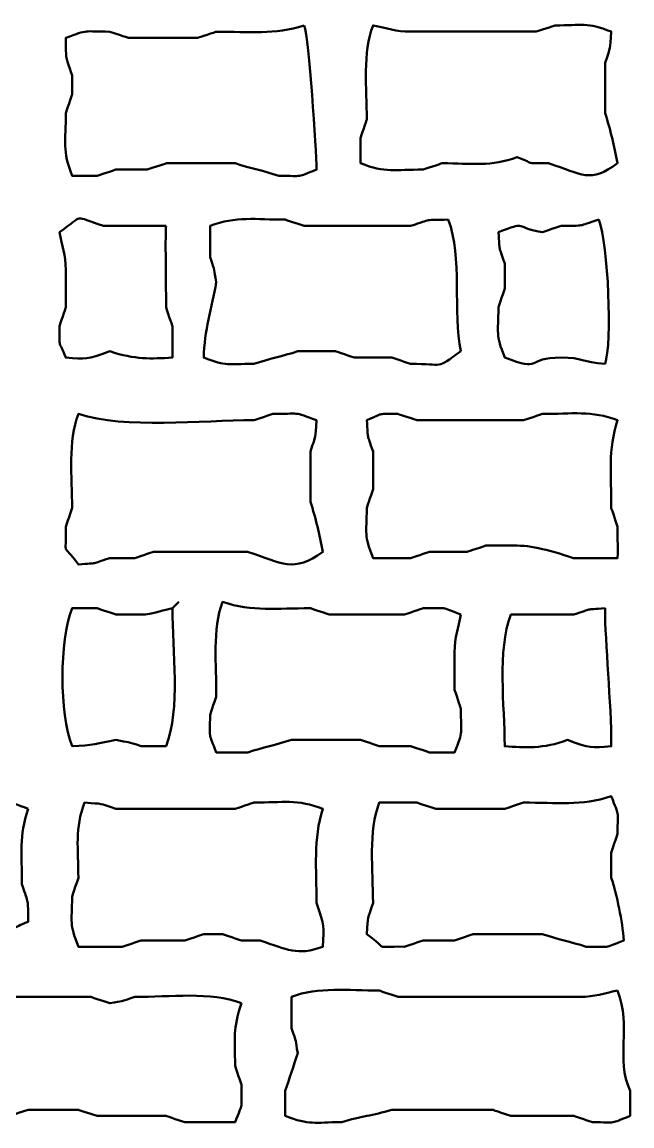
# Model space of a CAD drawing. Header units: centimetres. Extents: x -27.1 to 25.8, y -20 to 19.
# Drawn here: x -0.16 to 0.938, y -19.022 to -17.035 of the extents above; entities that cross this region are included whole.
import ezdxf

# ---------------------------------------------------------------- set-up
doc = ezdxf.new("R2010")
doc.units = ezdxf.units.CM
doc.header["$MEASUREMENT"] = 0
doc.layers.add('layer 1', color=7, linetype='Continuous')

msp = doc.modelspace()

# ---------------------------------------------------------------- linework, layer by layer
at = {"layer": 'layer 1', "color": 225, "lineweight": 50}
for points, knots in [([(0.34789, -17.04132), (0.29432, -17.05871), (0.24976, -17.05262), (0.18991, -17.05262), (0.18991, -17.05262), (0.18925, -17.05289), (0.15798, -17.06321), (0.15608, -17.06391), (0.15608, -17.06391), (0.15608, -17.06391), (0.03196, -17.06389), (0.03196, -17.06389), (0.03196, -17.06389), (0.0313, -17.06362), (0.00002, -17.0533), (-0.00187, -17.05261), (-0.00187, -17.05261), (-0.04951, -17.05262), (-0.03943, -17.04782), (-0.08086, -17.06389), (-0.08086, -17.06389), (-0.07992, -17.10827), (-0.08249, -17.09175), (-0.06957, -17.13158), (-0.06957, -17.13158), (-0.06957, -17.13158), (-0.06957, -17.16543), (-0.06957, -17.16543), (-0.06957, -17.16543), (-0.06984, -17.1661), (-0.08017, -17.19738), (-0.08086, -17.19927), (-0.08086, -17.19927), (-0.08086, -17.2504), (-0.08717, -17.26675), (-0.06957, -17.31209), (-0.06957, -17.31209), (-0.06957, -17.31209), (-0.02444, -17.31211), (-0.02444, -17.31211), (-0.02444, -17.31211), (-0.02377, -17.31184), (0.00752, -17.3015), (0.00941, -17.30083), (0.00941, -17.30083), (0.00941, -17.30083), (0.06581, -17.30082), (0.06581, -17.30082), (0.06581, -17.30082), (0.06648, -17.30055), (0.09776, -17.29022), (0.09965, -17.28955), (0.09965, -17.28955), (0.09965, -17.28955), (0.17864, -17.28955), (0.17864, -17.28955), (0.17864, -17.28955), (0.17864, -17.28955), (0.18991, -17.28955), (0.18991, -17.28955), (0.18991, -17.28955), (0.18991, -17.28955), (0.22376, -17.28955), (0.22376, -17.28955), (0.22376, -17.28955), (0.25183, -17.29863), (0.27466, -17.30299), (0.30275, -17.31211), (0.30275, -17.31211), (0.34913, -17.31211), (0.33183, -17.3158), (0.37044, -17.30082), (0.37044, -17.30082), (0.36964, -17.2654), (0.35696, -17.06473), (0.34789, -17.04132)], [0, 0, 0, 0, 0.05, 0.05, 0.05, 0.05, 0.1, 0.1, 0.1, 0.1, 0.15, 0.15, 0.15, 0.15, 0.2, 0.2, 0.2, 0.2, 0.25, 0.25, 0.25, 0.25, 0.3, 0.3, 0.3, 0.3, 0.35, 0.35, 0.35, 0.35, 0.4, 0.4, 0.4, 0.4, 0.45, 0.45, 0.45, 0.45, 0.5, 0.5, 0.5, 0.5, 0.55, 0.55, 0.55, 0.55, 0.6, 0.6, 0.6, 0.6, 0.65, 0.65, 0.65, 0.65, 0.7, 0.7, 0.7, 0.7, 0.75, 0.75, 0.75, 0.75, 0.8, 0.8, 0.8, 0.8, 0.85, 0.85, 0.85, 0.85, 0.9, 0.9, 0.9, 0.9, 1, 1, 1, 1]), ([(0.88946, -17.19923), (0.88946, -17.19923), (0.88948, -17.16538), (0.88948, -17.16538), (0.88948, -17.16538), (0.88948, -17.16538), (0.88948, -17.14281), (0.88948, -17.14281), (0.88948, -17.14281), (0.88948, -17.14281), (0.88948, -17.10897), (0.88948, -17.10897), (0.88948, -17.10897), (0.90045, -17.07585), (0.89802, -17.08823), (0.90075, -17.05258), (0.90075, -17.05258), (0.85631, -17.03532), (0.84922, -17.04129), (0.7992, -17.04129), (0.7992, -17.04129), (0.79853, -17.04156), (0.76725, -17.0519), (0.76536, -17.05257), (0.76536, -17.05257), (0.76536, -17.05257), (0.66381, -17.05257), (0.66381, -17.05257), (0.66381, -17.05257), (0.66381, -17.05257), (0.5397, -17.05257), (0.5397, -17.05257), (0.5397, -17.05257), (0.51264, -17.05257), (0.497, -17.04603), (0.47201, -17.04129), (0.47201, -17.04129), (0.45314, -17.08996), (0.46073, -17.15448), (0.46073, -17.21052), (0.46073, -17.21052), (0.46046, -17.21118), (0.45014, -17.24248), (0.44946, -17.24436), (0.44946, -17.24436), (0.44946, -17.24436), (0.44946, -17.28949), (0.44946, -17.28949), (0.44946, -17.28949), (0.4948, -17.30712), (0.51115, -17.30079), (0.56227, -17.30078), (0.56227, -17.30078), (0.56294, -17.30051), (0.59424, -17.29019), (0.59612, -17.28949), (0.59612, -17.28949), (0.64949, -17.2895), (0.68483, -17.29634), (0.73151, -17.27822), (0.73151, -17.27822), (0.76754, -17.29252), (0.74229, -17.28851), (0.78793, -17.28949), (0.78793, -17.28949), (0.84999, -17.30963), (0.86116, -17.32575), (0.91203, -17.28949), (0.91203, -17.28949), (0.90595, -17.25728), (0.89935, -17.22969), (0.88946, -17.19923)], [0, 0, 0, 0, 0.0526316, 0.0526316, 0.0526316, 0.0526316, 0.1052632, 0.1052632, 0.1052632, 0.1052632, 0.1578947, 0.1578947, 0.1578947, 0.1578947, 0.2105263, 0.2105263, 0.2105263, 0.2105263, 0.2631579, 0.2631579, 0.2631579, 0.2631579, 0.3157895, 0.3157895, 0.3157895, 0.3157895, 0.3684211, 0.3684211, 0.3684211, 0.3684211, 0.4210526, 0.4210526, 0.4210526, 0.4210526, 0.4736842, 0.4736842, 0.4736842, 0.4736842, 0.5263158, 0.5263158, 0.5263158, 0.5263158, 0.5789474, 0.5789474, 0.5789474, 0.5789474, 0.6315789, 0.6315789, 0.6315789, 0.6315789, 0.6842105, 0.6842105, 0.6842105, 0.6842105, 0.7368421, 0.7368421, 0.7368421, 0.7368421, 0.7894737, 0.7894737, 0.7894737, 0.7894737, 0.8421053, 0.8421053, 0.8421053, 0.8421053, 0.8947368, 0.8947368, 0.8947368, 0.8947368, 1, 1, 1, 1]), ([(0.09962, -17.40232), (0.09962, -17.40232), (-0.01321, -17.40232), (-0.01321, -17.40232), (-0.01321, -17.40232), (-0.06937, -17.3841), (-0.04637, -17.38097), (-0.09218, -17.4136), (-0.09218, -17.4136), (-0.08746, -17.43861), (-0.08093, -17.45424), (-0.08091, -17.48129), (-0.08091, -17.48129), (-0.08091, -17.48129), (-0.08093, -17.49257), (-0.08093, -17.49257), (-0.08093, -17.49257), (-0.08093, -17.49257), (-0.08091, -17.54897), (-0.08091, -17.54897), (-0.08091, -17.54897), (-0.08118, -17.54964), (-0.0915, -17.58094), (-0.09218, -17.58282), (-0.09218, -17.58282), (-0.09218, -17.62816), (-0.09415, -17.60512), (-0.08091, -17.63924), (-0.08091, -17.63924), (-0.04414, -17.64157), (-0.04394, -17.64424), (-0.00192, -17.62795), (-0.00192, -17.62795), (0.04436, -17.64295), (0.07232, -17.64169), (0.11091, -17.63924), (0.11091, -17.63924), (0.11091, -17.63924), (0.1109, -17.58282), (0.1109, -17.58282), (0.1109, -17.58282), (0.11063, -17.58215), (0.10031, -17.55086), (0.09962, -17.54897), (0.09962, -17.54897), (0.09962, -17.52308), (0.09782, -17.40571), (0.09962, -17.40232)], [0, 0, 0, 0, 0.0769231, 0.0769231, 0.0769231, 0.0769231, 0.1538462, 0.1538462, 0.1538462, 0.1538462, 0.2307692, 0.2307692, 0.2307692, 0.2307692, 0.3076923, 0.3076923, 0.3076923, 0.3076923, 0.3846154, 0.3846154, 0.3846154, 0.3846154, 0.4615385, 0.4615385, 0.4615385, 0.4615385, 0.5384615, 0.5384615, 0.5384615, 0.5384615, 0.6153846, 0.6153846, 0.6153846, 0.6153846, 0.6923077, 0.6923077, 0.6923077, 0.6923077, 0.7692308, 0.7692308, 0.7692308, 0.7692308, 0.8461538, 0.8461538, 0.8461538, 0.8461538, 1, 1, 1, 1]), ([(0.60735, -17.391), (0.56299, -17.39193), (0.57949, -17.38935), (0.53966, -17.40228), (0.53966, -17.40228), (0.53966, -17.40228), (0.49453, -17.40227), (0.49453, -17.40227), (0.49453, -17.40227), (0.49453, -17.40227), (0.48326, -17.40227), (0.48326, -17.40227), (0.48326, -17.40227), (0.48326, -17.40227), (0.34786, -17.40227), (0.34786, -17.40227), (0.34786, -17.40227), (0.3472, -17.402), (0.3159, -17.39166), (0.31402, -17.391), (0.31402, -17.391), (0.26065, -17.39098), (0.22531, -17.38414), (0.17863, -17.40227), (0.17863, -17.40227), (0.17863, -17.40227), (0.17863, -17.45867), (0.17863, -17.45867), (0.17863, -17.45867), (0.18858, -17.4864), (0.18493, -17.47803), (0.1899, -17.5038), (0.1899, -17.5038), (0.18132, -17.54929), (0.16838, -17.59111), (0.16734, -17.63919), (0.16734, -17.63919), (0.21053, -17.65597), (0.20875, -17.65046), (0.2576, -17.65048), (0.2576, -17.65048), (0.28568, -17.64137), (0.30851, -17.63702), (0.33659, -17.62792), (0.33659, -17.62792), (0.33659, -17.62792), (0.40428, -17.62791), (0.40428, -17.62791), (0.40428, -17.62791), (0.40495, -17.62818), (0.43624, -17.63851), (0.43813, -17.63921), (0.43813, -17.63921), (0.43813, -17.63921), (0.50582, -17.63919), (0.50582, -17.63919), (0.50582, -17.63919), (0.50648, -17.63946), (0.53777, -17.6498), (0.53965, -17.65048), (0.53965, -17.65048), (0.60172, -17.65046), (0.58281, -17.66145), (0.62992, -17.62792), (0.62992, -17.62792), (0.61501, -17.55683), (0.63365, -17.45871), (0.60735, -17.391)], [0, 0, 0, 0, 0.0555556, 0.0555556, 0.0555556, 0.0555556, 0.1111111, 0.1111111, 0.1111111, 0.1111111, 0.1666667, 0.1666667, 0.1666667, 0.1666667, 0.2222222, 0.2222222, 0.2222222, 0.2222222, 0.2777778, 0.2777778, 0.2777778, 0.2777778, 0.3333333, 0.3333333, 0.3333333, 0.3333333, 0.3888889, 0.3888889, 0.3888889, 0.3888889, 0.4444444, 0.4444444, 0.4444444, 0.4444444, 0.5, 0.5, 0.5, 0.5, 0.5555556, 0.5555556, 0.5555556, 0.5555556, 0.6111111, 0.6111111, 0.6111111, 0.6111111, 0.6666667, 0.6666667, 0.6666667, 0.6666667, 0.7222222, 0.7222222, 0.7222222, 0.7222222, 0.7777778, 0.7777778, 0.7777778, 0.7777778, 0.8333333, 0.8333333, 0.8333333, 0.8333333, 0.8888889, 0.8888889, 0.8888889, 0.8888889, 1, 1, 1, 1]), ([(0.87813, -17.391), (0.83829, -17.40392), (0.85479, -17.40133), (0.81044, -17.40228), (0.81044, -17.40228), (0.80978, -17.40255), (0.77849, -17.41289), (0.77658, -17.41355), (0.77658, -17.41355), (0.7191, -17.40269), (0.75162, -17.39378), (0.69761, -17.41355), (0.69761, -17.41355), (0.70065, -17.4523), (0.69721, -17.43389), (0.7089, -17.46997), (0.7089, -17.46997), (0.7089, -17.46997), (0.7089, -17.51509), (0.7089, -17.51509), (0.7089, -17.51509), (0.70863, -17.51575), (0.69829, -17.54705), (0.69761, -17.54893), (0.69761, -17.54893), (0.6976, -17.59779), (0.69214, -17.59601), (0.70888, -17.63921), (0.70888, -17.63921), (0.77765, -17.6659), (0.746, -17.63922), (0.81044, -17.63921), (0.81044, -17.63921), (0.84859, -17.63921), (0.84852, -17.64735), (0.88943, -17.65049), (0.88943, -17.65049), (0.90284, -17.61389), (0.89532, -17.43526), (0.87813, -17.391)], [0, 0, 0, 0, 0.0909091, 0.0909091, 0.0909091, 0.0909091, 0.1818182, 0.1818182, 0.1818182, 0.1818182, 0.2727273, 0.2727273, 0.2727273, 0.2727273, 0.3636364, 0.3636364, 0.3636364, 0.3636364, 0.4545455, 0.4545455, 0.4545455, 0.4545455, 0.5454545, 0.5454545, 0.5454545, 0.5454545, 0.6363636, 0.6363636, 0.6363636, 0.6363636, 0.7272727, 0.7272727, 0.7272727, 0.7272727, 0.8181818, 0.8181818, 0.8181818, 0.8181818, 1, 1, 1, 1]), ([(0.35922, -17.89872), (0.35922, -17.89872), (0.35922, -17.86487), (0.35922, -17.86487), (0.35922, -17.86487), (0.35922, -17.86487), (0.35922, -17.84232), (0.35922, -17.84232), (0.35922, -17.84232), (0.35922, -17.84232), (0.35922, -17.80847), (0.35922, -17.80847), (0.35922, -17.80847), (0.3702, -17.77535), (0.36778, -17.7877), (0.37051, -17.75205), (0.37051, -17.75205), (0.32909, -17.73598), (0.33919, -17.74078), (0.29152, -17.74077), (0.29152, -17.74077), (0.29085, -17.74104), (0.25957, -17.75137), (0.25767, -17.75205), (0.25767, -17.75205), (0.16255, -17.75204), (0.02604, -17.7681), (-0.05823, -17.74078), (-0.05823, -17.74078), (-0.07713, -17.78944), (-0.06951, -17.85397), (-0.06951, -17.91002), (-0.06951, -17.91002), (-0.06978, -17.91069), (-0.08012, -17.94197), (-0.0808, -17.94386), (-0.0808, -17.94386), (-0.07946, -18.00446), (-0.08917, -17.96814), (-0.05823, -18.01155), (-0.05823, -18.01155), (-0.01949, -18.0085), (-0.0379, -18.01195), (-0.00182, -18.00025), (-0.00182, -18.00025), (-0.00182, -18.00025), (0.04331, -18.00027), (0.04331, -18.00027), (0.04331, -18.00027), (0.04398, -18), (0.07525, -17.98965), (0.07715, -17.98898), (0.07715, -17.98898), (0.07715, -17.98898), (0.14484, -17.98898), (0.14484, -17.98898), (0.14484, -17.98898), (0.14484, -17.98898), (0.21253, -17.98897), (0.21253, -17.98897), (0.21253, -17.98897), (0.21253, -17.98897), (0.24636, -17.98898), (0.24636, -17.98898), (0.24636, -17.98898), (0.30907, -18.00931), (0.32789, -18.02734), (0.38175, -17.98898), (0.38175, -17.98898), (0.37568, -17.95678), (0.36907, -17.92918), (0.35922, -17.89872)], [0, 0, 0, 0, 0.0526316, 0.0526316, 0.0526316, 0.0526316, 0.1052632, 0.1052632, 0.1052632, 0.1052632, 0.1578947, 0.1578947, 0.1578947, 0.1578947, 0.2105263, 0.2105263, 0.2105263, 0.2105263, 0.2631579, 0.2631579, 0.2631579, 0.2631579, 0.3157895, 0.3157895, 0.3157895, 0.3157895, 0.3684211, 0.3684211, 0.3684211, 0.3684211, 0.4210526, 0.4210526, 0.4210526, 0.4210526, 0.4736842, 0.4736842, 0.4736842, 0.4736842, 0.5263158, 0.5263158, 0.5263158, 0.5263158, 0.5789474, 0.5789474, 0.5789474, 0.5789474, 0.6315789, 0.6315789, 0.6315789, 0.6315789, 0.6842105, 0.6842105, 0.6842105, 0.6842105, 0.7368421, 0.7368421, 0.7368421, 0.7368421, 0.7894737, 0.7894737, 0.7894737, 0.7894737, 0.8421053, 0.8421053, 0.8421053, 0.8421053, 0.8947368, 0.8947368, 0.8947368, 0.8947368, 1, 1, 1, 1]), ([(0.91198, -17.94389), (0.91171, -17.94322), (0.90137, -17.91191), (0.90069, -17.91005), (0.90069, -17.91005), (0.90068, -17.85022), (0.89462, -17.80567), (0.91198, -17.75207), (0.91198, -17.75207), (0.8653, -17.73396), (0.82996, -17.7408), (0.77657, -17.74081), (0.77657, -17.74081), (0.7759, -17.74108), (0.74463, -17.75139), (0.74274, -17.75207), (0.74274, -17.75207), (0.74274, -17.75207), (0.60733, -17.75207), (0.60733, -17.75207), (0.60733, -17.75207), (0.60733, -17.75207), (0.55093, -17.75208), (0.55093, -17.75208), (0.55093, -17.75208), (0.55026, -17.75181), (0.51898, -17.74148), (0.5171, -17.7408), (0.5171, -17.7408), (0.47176, -17.74081), (0.49478, -17.73884), (0.46068, -17.75208), (0.46068, -17.75208), (0.46373, -17.79083), (0.46029, -17.77242), (0.47197, -17.8085), (0.47197, -17.8085), (0.47197, -17.8085), (0.47197, -17.87619), (0.47197, -17.87619), (0.47197, -17.87619), (0.4717, -17.87686), (0.46137, -17.90814), (0.46068, -17.91003), (0.46068, -17.91003), (0.46068, -17.95889), (0.45521, -17.9571), (0.47197, -18.00029), (0.47197, -18.00029), (0.47197, -18.00029), (0.53966, -18.00028), (0.53966, -18.00028), (0.53966, -18.00028), (0.54033, -18.00001), (0.57161, -17.98969), (0.5735, -17.98901), (0.5735, -17.98901), (0.5735, -17.98901), (0.64119, -17.98899), (0.64119, -17.98899), (0.64119, -17.98899), (0.64186, -17.98872), (0.67315, -17.97842), (0.67504, -17.97774), (0.67504, -17.97774), (0.67504, -17.97774), (0.73144, -17.97772), (0.73144, -17.97772), (0.73144, -17.97772), (0.76324, -17.97774), (0.80425, -17.99098), (0.83299, -18.00028), (0.83299, -18.00028), (0.83299, -18.00028), (0.91198, -18.00029), (0.91198, -18.00029), (0.91198, -18.00029), (0.91365, -17.97465), (0.91118, -17.9758), (0.91198, -17.94389)], [0, 0, 0, 0, 0.047619, 0.047619, 0.047619, 0.047619, 0.0952381, 0.0952381, 0.0952381, 0.0952381, 0.1428571, 0.1428571, 0.1428571, 0.1428571, 0.1904762, 0.1904762, 0.1904762, 0.1904762, 0.2380952, 0.2380952, 0.2380952, 0.2380952, 0.2857143, 0.2857143, 0.2857143, 0.2857143, 0.3333333, 0.3333333, 0.3333333, 0.3333333, 0.3809524, 0.3809524, 0.3809524, 0.3809524, 0.4285714, 0.4285714, 0.4285714, 0.4285714, 0.4761905, 0.4761905, 0.4761905, 0.4761905, 0.5238095, 0.5238095, 0.5238095, 0.5238095, 0.5714286, 0.5714286, 0.5714286, 0.5714286, 0.6190476, 0.6190476, 0.6190476, 0.6190476, 0.6666667, 0.6666667, 0.6666667, 0.6666667, 0.7142857, 0.7142857, 0.7142857, 0.7142857, 0.7619048, 0.7619048, 0.7619048, 0.7619048, 0.8095238, 0.8095238, 0.8095238, 0.8095238, 0.8571429, 0.8571429, 0.8571429, 0.8571429, 0.9047619, 0.9047619, 0.9047619, 0.9047619, 1, 1, 1, 1]), ([(0.11095, -18.09047), (0.08316, -18.09584), (0.0784, -18.10176), (0.05454, -18.10177), (0.05454, -18.10177), (0.05454, -18.10177), (0.00942, -18.10176), (0.00942, -18.10176), (0.00942, -18.10176), (0.00875, -18.10149), (-0.02255, -18.09117), (-0.02442, -18.09048), (-0.02442, -18.09048), (-0.02442, -18.09048), (-0.06955, -18.09047), (-0.06955, -18.09047), (-0.06955, -18.09047), (-0.09275, -18.15027), (-0.09275, -18.27892), (-0.06957, -18.3387), (-0.06957, -18.3387), (-0.03439, -18.3379), (-0.02235, -18.33342), (0.00942, -18.32741), (0.00942, -18.32741), (0.03366, -18.33251), (0.02881, -18.33017), (0.05454, -18.3387), (0.05454, -18.3387), (0.05454, -18.3387), (0.09967, -18.33871), (0.09967, -18.33871), (0.09967, -18.33871), (0.12616, -18.27048), (0.11095, -18.1678), (0.11095, -18.09047), (0.11095, -18.09047), (0.11095, -18.09047), (0.12223, -18.0792), (0.12223, -18.0792)], [0, 0, 0, 0, 0.0909091, 0.0909091, 0.0909091, 0.0909091, 0.1818182, 0.1818182, 0.1818182, 0.1818182, 0.2727273, 0.2727273, 0.2727273, 0.2727273, 0.3636364, 0.3636364, 0.3636364, 0.3636364, 0.4545455, 0.4545455, 0.4545455, 0.4545455, 0.5454545, 0.5454545, 0.5454545, 0.5454545, 0.6363636, 0.6363636, 0.6363636, 0.6363636, 0.7272727, 0.7272727, 0.7272727, 0.7272727, 0.8181818, 0.8181818, 0.8181818, 0.8181818, 1, 1, 1, 1]), ([(0.63001, -18.1018), (0.59141, -18.08682), (0.6087, -18.09051), (0.56232, -18.09051), (0.56232, -18.09051), (0.56165, -18.09078), (0.53035, -18.10113), (0.52847, -18.1018), (0.52847, -18.1018), (0.52847, -18.1018), (0.49463, -18.10181), (0.49463, -18.10181), (0.49463, -18.10181), (0.49463, -18.10181), (0.39308, -18.10181), (0.39308, -18.10181), (0.39308, -18.10181), (0.39241, -18.10154), (0.36113, -18.0912), (0.35922, -18.09053), (0.35922, -18.09053), (0.29941, -18.09053), (0.25486, -18.09661), (0.20129, -18.07924), (0.20129, -18.07924), (0.18241, -18.1279), (0.18999, -18.19244), (0.19, -18.24849), (0.19, -18.24849), (0.18973, -18.24916), (0.1794, -18.28045), (0.17873, -18.28234), (0.17873, -18.28234), (0.17873, -18.3287), (0.17502, -18.31142), (0.19, -18.35003), (0.19, -18.35003), (0.19, -18.35003), (0.24642, -18.35001), (0.24642, -18.35001), (0.24642, -18.35001), (0.27448, -18.34091), (0.29732, -18.33656), (0.32539, -18.32744), (0.32539, -18.32744), (0.32539, -18.32744), (0.35924, -18.32744), (0.35924, -18.32744), (0.35924, -18.32744), (0.35924, -18.32744), (0.37052, -18.32744), (0.37052, -18.32744), (0.37052, -18.32744), (0.37052, -18.32744), (0.44951, -18.32744), (0.44951, -18.32744), (0.44951, -18.32744), (0.45018, -18.32771), (0.48147, -18.33806), (0.48336, -18.33872), (0.48336, -18.33872), (0.48336, -18.33872), (0.53976, -18.33872), (0.53976, -18.33872), (0.53976, -18.33872), (0.54043, -18.33899), (0.57171, -18.34934), (0.5736, -18.35001), (0.5736, -18.35001), (0.5736, -18.35001), (0.61873, -18.35003), (0.61873, -18.35003), (0.61873, -18.35003), (0.63481, -18.3086), (0.63001, -18.31871), (0.62999, -18.27104), (0.62999, -18.27104), (0.62972, -18.27037), (0.61942, -18.23907), (0.61873, -18.23719), (0.61873, -18.23719), (0.61873, -18.23719), (0.61872, -18.1695), (0.61872, -18.1695), (0.61872, -18.1695), (0.61873, -18.14244), (0.62529, -18.12679), (0.63001, -18.1018)], [0, 0, 0, 0, 0.0434783, 0.0434783, 0.0434783, 0.0434783, 0.0869565, 0.0869565, 0.0869565, 0.0869565, 0.1304348, 0.1304348, 0.1304348, 0.1304348, 0.173913, 0.173913, 0.173913, 0.173913, 0.2173913, 0.2173913, 0.2173913, 0.2173913, 0.2608696, 0.2608696, 0.2608696, 0.2608696, 0.3043478, 0.3043478, 0.3043478, 0.3043478, 0.3478261, 0.3478261, 0.3478261, 0.3478261, 0.3913043, 0.3913043, 0.3913043, 0.3913043, 0.4347826, 0.4347826, 0.4347826, 0.4347826, 0.4782609, 0.4782609, 0.4782609, 0.4782609, 0.5217391, 0.5217391, 0.5217391, 0.5217391, 0.5652174, 0.5652174, 0.5652174, 0.5652174, 0.6086957, 0.6086957, 0.6086957, 0.6086957, 0.6521739, 0.6521739, 0.6521739, 0.6521739, 0.6956522, 0.6956522, 0.6956522, 0.6956522, 0.7391304, 0.7391304, 0.7391304, 0.7391304, 0.7826087, 0.7826087, 0.7826087, 0.7826087, 0.826087, 0.826087, 0.826087, 0.826087, 0.8695652, 0.8695652, 0.8695652, 0.8695652, 0.9130435, 0.9130435, 0.9130435, 0.9130435, 1, 1, 1, 1]), ([(0.88946, -18.09061), (0.85071, -18.09365), (0.86912, -18.09021), (0.83304, -18.10188), (0.83304, -18.10188), (0.83304, -18.10188), (0.72022, -18.1019), (0.72022, -18.1019), (0.72022, -18.1019), (0.69482, -18.16734), (0.70894, -18.26455), (0.70894, -18.33884), (0.70894, -18.33884), (0.74439, -18.3411), (0.77889, -18.3442), (0.82177, -18.32755), (0.82177, -18.32755), (0.86379, -18.34386), (0.86399, -18.34117), (0.90075, -18.33882), (0.90075, -18.33882), (0.90075, -18.25941), (0.88948, -18.1532), (0.88946, -18.09061)], [0, 0, 0, 0, 0.1428571, 0.1428571, 0.1428571, 0.1428571, 0.2857143, 0.2857143, 0.2857143, 0.2857143, 0.4285714, 0.4285714, 0.4285714, 0.4285714, 0.5714286, 0.5714286, 0.5714286, 0.5714286, 0.7142857, 0.7142857, 0.7142857, 0.7142857, 1, 1, 1, 1]), ([(-0.1485, -18.4516), (-0.18991, -18.43551), (-0.17982, -18.44031), (-0.22748, -18.44033), (-0.22748, -18.44033), (-0.22814, -18.4406), (-0.25944, -18.45092), (-0.26132, -18.4516), (-0.26132, -18.4516), (-0.26132, -18.4516), (-0.32901, -18.45162), (-0.32901, -18.45162), (-0.32901, -18.45162), (-0.36716, -18.45162), (-0.36709, -18.44347), (-0.408, -18.44033), (-0.408, -18.44033), (-0.4298, -18.49645), (-0.42979, -18.60986), (-0.408, -18.66598), (-0.408, -18.66598), (-0.408, -18.66598), (-0.3516, -18.66597), (-0.3516, -18.66597), (-0.3516, -18.66597), (-0.35093, -18.6657), (-0.31964, -18.65539), (-0.31775, -18.65471), (-0.31775, -18.65471), (-0.31775, -18.65471), (-0.28391, -18.65471), (-0.28391, -18.65471), (-0.28391, -18.65471), (-0.28391, -18.65471), (-0.23878, -18.6547), (-0.23878, -18.6547), (-0.23878, -18.6547), (-0.23811, -18.65497), (-0.20682, -18.66529), (-0.20495, -18.66598), (-0.20495, -18.66598), (-0.15959, -18.66597), (-0.18262, -18.66794), (-0.14852, -18.6547), (-0.14852, -18.6547), (-0.14945, -18.61035), (-0.14688, -18.62685), (-0.15979, -18.58701), (-0.15979, -18.58701), (-0.15979, -18.53035), (-0.16519, -18.50304), (-0.1485, -18.4516)], [0, 0, 0, 0, 0.0714286, 0.0714286, 0.0714286, 0.0714286, 0.1428571, 0.1428571, 0.1428571, 0.1428571, 0.2142857, 0.2142857, 0.2142857, 0.2142857, 0.2857143, 0.2857143, 0.2857143, 0.2857143, 0.3571429, 0.3571429, 0.3571429, 0.3571429, 0.4285714, 0.4285714, 0.4285714, 0.4285714, 0.5, 0.5, 0.5, 0.5, 0.5714286, 0.5714286, 0.5714286, 0.5714286, 0.6428571, 0.6428571, 0.6428571, 0.6428571, 0.7142857, 0.7142857, 0.7142857, 0.7142857, 0.7857143, 0.7857143, 0.7857143, 0.7857143, 0.8571429, 0.8571429, 0.8571429, 0.8571429, 1, 1, 1, 1]), ([(0.37041, -18.62085), (0.37042, -18.55952), (0.36404, -18.5061), (0.38171, -18.45162), (0.38171, -18.45162), (0.33561, -18.43373), (0.30986, -18.44033), (0.25759, -18.44033), (0.25759, -18.44033), (0.25692, -18.4406), (0.22562, -18.45095), (0.22374, -18.45163), (0.22374, -18.45163), (0.22374, -18.45163), (0.09964, -18.45163), (0.09964, -18.45163), (0.09964, -18.45163), (0.09964, -18.45163), (0.04324, -18.45162), (0.04324, -18.45162), (0.04324, -18.45162), (0.04324, -18.45162), (0.00939, -18.45163), (0.00939, -18.45163), (0.00939, -18.45163), (-0.02373, -18.44066), (-0.01138, -18.44307), (-0.04704, -18.44033), (-0.04704, -18.44033), (-0.06513, -18.48702), (-0.0583, -18.52235), (-0.0583, -18.57572), (-0.0583, -18.57572), (-0.05857, -18.57639), (-0.0689, -18.60767), (-0.06958, -18.60957), (-0.06958, -18.60957), (-0.06958, -18.65843), (-0.07506, -18.65663), (-0.0583, -18.69983), (-0.0583, -18.69983), (-0.0583, -18.69983), (0.02068, -18.69984), (0.02068, -18.69984), (0.02068, -18.69984), (0.02135, -18.69957), (0.05265, -18.68924), (0.05452, -18.68855), (0.05452, -18.68855), (0.05452, -18.68855), (0.13351, -18.68857), (0.13351, -18.68857), (0.13351, -18.68857), (0.13418, -18.6883), (0.16547, -18.67797), (0.16736, -18.67727), (0.16736, -18.67727), (0.16736, -18.67727), (0.2012, -18.67728), (0.2012, -18.67728), (0.2012, -18.67728), (0.20187, -18.67755), (0.23315, -18.68787), (0.23505, -18.68857), (0.23505, -18.68857), (0.23505, -18.68857), (0.26889, -18.68855), (0.26889, -18.68855), (0.26889, -18.68855), (0.31806, -18.70449), (0.33513, -18.7169), (0.38172, -18.69983), (0.38172, -18.69983), (0.38417, -18.66141), (0.38469, -18.66489), (0.37041, -18.62085)], [0, 0, 0, 0, 0.05, 0.05, 0.05, 0.05, 0.1, 0.1, 0.1, 0.1, 0.15, 0.15, 0.15, 0.15, 0.2, 0.2, 0.2, 0.2, 0.25, 0.25, 0.25, 0.25, 0.3, 0.3, 0.3, 0.3, 0.35, 0.35, 0.35, 0.35, 0.4, 0.4, 0.4, 0.4, 0.45, 0.45, 0.45, 0.45, 0.5, 0.5, 0.5, 0.5, 0.55, 0.55, 0.55, 0.55, 0.6, 0.6, 0.6, 0.6, 0.65, 0.65, 0.65, 0.65, 0.7, 0.7, 0.7, 0.7, 0.75, 0.75, 0.75, 0.75, 0.8, 0.8, 0.8, 0.8, 0.85, 0.85, 0.85, 0.85, 0.9, 0.9, 0.9, 0.9, 1, 1, 1, 1]), ([(0.90065, -18.57568), (0.90065, -18.57568), (0.90066, -18.53055), (0.90066, -18.53055), (0.90066, -18.53055), (0.90093, -18.52988), (0.91125, -18.49859), (0.91195, -18.4967), (0.91195, -18.4967), (0.91195, -18.45034), (0.91566, -18.46762), (0.90066, -18.42901), (0.90066, -18.42901), (0.84707, -18.4464), (0.80254, -18.44031), (0.74271, -18.44031), (0.74271, -18.44031), (0.74204, -18.44058), (0.71076, -18.4509), (0.70887, -18.4516), (0.70887, -18.4516), (0.70887, -18.4516), (0.58476, -18.45159), (0.58476, -18.45159), (0.58476, -18.45159), (0.58409, -18.45132), (0.55279, -18.441), (0.55092, -18.4403), (0.55092, -18.4403), (0.55092, -18.4403), (0.48323, -18.4403), (0.48323, -18.4403), (0.48323, -18.4403), (0.46326, -18.49176), (0.47194, -18.56173), (0.47194, -18.62082), (0.47194, -18.62082), (0.46097, -18.65394), (0.4634, -18.64158), (0.46066, -18.67724), (0.46066, -18.67724), (0.50407, -18.70817), (0.46776, -18.69848), (0.52834, -18.6998), (0.52834, -18.6998), (0.52901, -18.69953), (0.56031, -18.68919), (0.56219, -18.68853), (0.56219, -18.68853), (0.56219, -18.68853), (0.61861, -18.68851), (0.61861, -18.68851), (0.61861, -18.68851), (0.61927, -18.68824), (0.65055, -18.67791), (0.65245, -18.67724), (0.65245, -18.67724), (0.65245, -18.67724), (0.73143, -18.67724), (0.73143, -18.67724), (0.73143, -18.67724), (0.73143, -18.67724), (0.74271, -18.67724), (0.74271, -18.67724), (0.74271, -18.67724), (0.74271, -18.67724), (0.77656, -18.67724), (0.77656, -18.67724), (0.77656, -18.67724), (0.80463, -18.68632), (0.82746, -18.69069), (0.85555, -18.6998), (0.85555, -18.6998), (0.90191, -18.6998), (0.88464, -18.70349), (0.92323, -18.68851), (0.92323, -18.68851), (0.92052, -18.65322), (0.91108, -18.6078), (0.90065, -18.57568)], [0, 0, 0, 0, 0.047619, 0.047619, 0.047619, 0.047619, 0.0952381, 0.0952381, 0.0952381, 0.0952381, 0.1428571, 0.1428571, 0.1428571, 0.1428571, 0.1904762, 0.1904762, 0.1904762, 0.1904762, 0.2380952, 0.2380952, 0.2380952, 0.2380952, 0.2857143, 0.2857143, 0.2857143, 0.2857143, 0.3333333, 0.3333333, 0.3333333, 0.3333333, 0.3809524, 0.3809524, 0.3809524, 0.3809524, 0.4285714, 0.4285714, 0.4285714, 0.4285714, 0.4761905, 0.4761905, 0.4761905, 0.4761905, 0.5238095, 0.5238095, 0.5238095, 0.5238095, 0.5714286, 0.5714286, 0.5714286, 0.5714286, 0.6190476, 0.6190476, 0.6190476, 0.6190476, 0.6666667, 0.6666667, 0.6666667, 0.6666667, 0.7142857, 0.7142857, 0.7142857, 0.7142857, 0.7619048, 0.7619048, 0.7619048, 0.7619048, 0.8095238, 0.8095238, 0.8095238, 0.8095238, 0.8571429, 0.8571429, 0.8571429, 0.8571429, 0.9047619, 0.9047619, 0.9047619, 0.9047619, 1, 1, 1, 1]), ([(0.23502, -18.80142), (0.18076, -18.78035), (0.10532, -18.79014), (0.04322, -18.79014), (0.04322, -18.79014), (0.01549, -18.80011), (0.02388, -18.79644), (-0.00191, -18.80142), (-0.00191, -18.80142), (-0.00258, -18.80115), (-0.03386, -18.79083), (-0.03575, -18.79013), (-0.03575, -18.79013), (-0.03575, -18.79013), (-0.23885, -18.79013), (-0.23885, -18.79013), (-0.23885, -18.79013), (-0.23952, -18.78986), (-0.2708, -18.77954), (-0.27271, -18.77886), (-0.27271, -18.77886), (-0.33542, -18.77884), (-0.3259, -18.76699), (-0.37424, -18.80142), (-0.37424, -18.80142), (-0.37118, -18.84015), (-0.37464, -18.82176), (-0.36295, -18.85782), (-0.36295, -18.85782), (-0.36295, -18.85782), (-0.36295, -18.89166), (-0.36295, -18.89166), (-0.36295, -18.89166), (-0.36295, -18.93884), (-0.38153, -18.95232), (-0.38554, -19.0045), (-0.38554, -19.0045), (-0.33943, -19.02238), (-0.31367, -19.01578), (-0.26141, -19.01578), (-0.26141, -19.01578), (-0.26074, -19.01551), (-0.22945, -19.00518), (-0.22756, -19.00448), (-0.22756, -19.00448), (-0.22756, -19.00448), (-0.18245, -19.0045), (-0.18245, -19.0045), (-0.18245, -19.0045), (-0.18178, -19.00423), (-0.15046, -18.99389), (-0.14859, -18.99323), (-0.14859, -18.99323), (-0.14859, -18.99323), (-0.05831, -18.99323), (-0.05831, -18.99323), (-0.05831, -18.99323), (-0.05764, -18.9935), (-0.02637, -19.0038), (-0.02447, -19.00448), (-0.02447, -19.00448), (-0.02447, -19.00448), (0.09964, -19.00448), (0.09964, -19.00448), (0.09964, -19.00448), (0.10031, -19.00475), (0.13159, -19.0151), (0.13348, -19.01578), (0.13348, -19.01578), (0.13348, -19.01578), (0.22374, -19.01577), (0.22374, -19.01577), (0.22374, -19.01577), (0.23874, -18.97718), (0.23503, -18.99446), (0.23502, -18.94808), (0.23502, -18.94808), (0.23475, -18.94741), (0.22443, -18.91613), (0.22374, -18.91424), (0.22374, -18.91424), (0.22374, -18.86105), (0.21927, -18.85004), (0.23502, -18.80142)], [0, 0, 0, 0, 0.0454545, 0.0454545, 0.0454545, 0.0454545, 0.0909091, 0.0909091, 0.0909091, 0.0909091, 0.1363636, 0.1363636, 0.1363636, 0.1363636, 0.1818182, 0.1818182, 0.1818182, 0.1818182, 0.2272727, 0.2272727, 0.2272727, 0.2272727, 0.2727273, 0.2727273, 0.2727273, 0.2727273, 0.3181818, 0.3181818, 0.3181818, 0.3181818, 0.3636364, 0.3636364, 0.3636364, 0.3636364, 0.4090909, 0.4090909, 0.4090909, 0.4090909, 0.4545455, 0.4545455, 0.4545455, 0.4545455, 0.5, 0.5, 0.5, 0.5, 0.5454545, 0.5454545, 0.5454545, 0.5454545, 0.5909091, 0.5909091, 0.5909091, 0.5909091, 0.6363636, 0.6363636, 0.6363636, 0.6363636, 0.6818182, 0.6818182, 0.6818182, 0.6818182, 0.7272727, 0.7272727, 0.7272727, 0.7272727, 0.7727273, 0.7727273, 0.7727273, 0.7727273, 0.8181818, 0.8181818, 0.8181818, 0.8181818, 0.8636364, 0.8636364, 0.8636364, 0.8636364, 0.9090909, 0.9090909, 0.9090909, 0.9090909, 1, 1, 1, 1]), ([(0.91198, -18.77876), (0.88699, -18.78349), (0.87135, -18.79005), (0.84429, -18.79006), (0.84429, -18.79006), (0.84429, -18.79006), (0.67507, -18.79006), (0.67507, -18.79006), (0.67507, -18.79006), (0.67507, -18.79006), (0.51712, -18.79005), (0.51712, -18.79005), (0.51712, -18.79005), (0.51645, -18.78978), (0.48515, -18.77946), (0.48327, -18.77876), (0.48327, -18.77876), (0.42769, -18.77877), (0.37292, -18.77158), (0.32531, -18.79006), (0.32531, -18.79006), (0.32531, -18.79006), (0.32531, -18.84646), (0.32531, -18.84646), (0.32531, -18.84646), (0.33529, -18.87418), (0.3316, -18.86581), (0.33659, -18.89159), (0.33659, -18.89159), (0.32878, -18.91418), (0.32182, -18.93668), (0.31403, -18.95928), (0.31403, -18.95928), (0.31403, -18.95928), (0.31403, -19.0044), (0.31403, -19.0044), (0.31403, -19.0044), (0.35847, -19.02165), (0.36556, -19.01568), (0.41558, -19.01568), (0.41558, -19.01568), (0.45062, -19.00431), (0.47081, -19.00448), (0.50584, -18.99313), (0.50584, -18.99313), (0.50584, -18.99313), (0.55097, -18.99314), (0.55097, -18.99314), (0.55097, -18.99314), (0.55097, -18.99314), (0.68637, -18.99314), (0.68637, -18.99314), (0.68637, -18.99314), (0.68703, -18.99341), (0.71832, -19.00372), (0.7202, -19.0044), (0.7202, -19.0044), (0.7202, -19.0044), (0.83302, -19.0044), (0.83302, -19.0044), (0.83302, -19.0044), (0.83368, -19.00467), (0.86498, -19.01502), (0.86687, -19.0157), (0.86687, -19.0157), (0.91326, -19.01568), (0.89597, -19.01939), (0.93456, -19.0044), (0.93456, -19.0044), (0.93456, -19.0044), (0.93456, -18.95928), (0.93456, -18.95928), (0.93456, -18.95928), (0.90781, -18.90051), (0.93782, -18.84523), (0.91198, -18.77876)], [0, 0, 0, 0, 0.05, 0.05, 0.05, 0.05, 0.1, 0.1, 0.1, 0.1, 0.15, 0.15, 0.15, 0.15, 0.2, 0.2, 0.2, 0.2, 0.25, 0.25, 0.25, 0.25, 0.3, 0.3, 0.3, 0.3, 0.35, 0.35, 0.35, 0.35, 0.4, 0.4, 0.4, 0.4, 0.45, 0.45, 0.45, 0.45, 0.5, 0.5, 0.5, 0.5, 0.55, 0.55, 0.55, 0.55, 0.6, 0.6, 0.6, 0.6, 0.65, 0.65, 0.65, 0.65, 0.7, 0.7, 0.7, 0.7, 0.75, 0.75, 0.75, 0.75, 0.8, 0.8, 0.8, 0.8, 0.85, 0.85, 0.85, 0.85, 0.9, 0.9, 0.9, 0.9, 1, 1, 1, 1])]:
    msp.add_open_spline(points, degree=3, knots=knots, dxfattribs=at)

doc.saveas('drawing.dxf')
